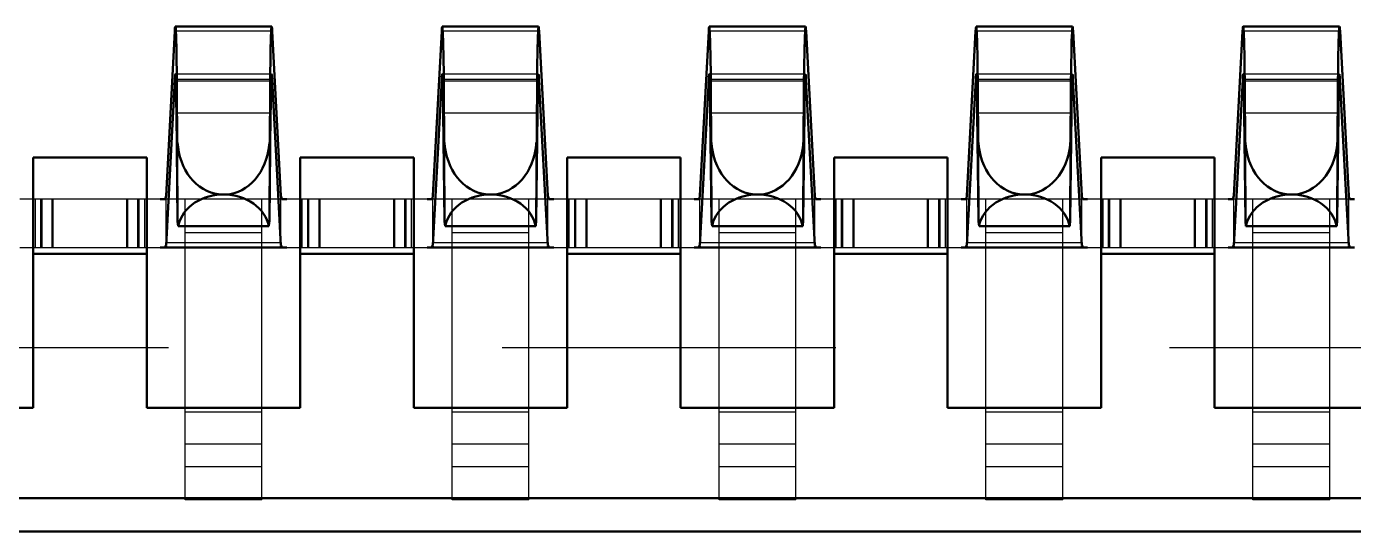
# Model space of a CAD drawing. Header units: millimetres. Extents: x -27 to 31.5, y -2.8 to 12.3.
# Drawn here: x -16.19 to -12.214, y -2.8 to -1.288 of the extents above; entities that cross this region are included whole.
import ezdxf

# ---------------------------------------------------------------- set-up
doc = ezdxf.new("R2010")
doc.units = ezdxf.units.MM
doc.linetypes.add('Dashed', pattern=[2, 1, -1])
for name, color, linetype, lineweight in [('AM_0', 7, 'Continuous', 50), ('AM_4', 3, 'Continuous', 25), ('AM_9', 6, 'Dashed', 25)]:
    doc.layers.add(name, color=color, linetype=linetype, lineweight=lineweight)

# ---------------------------------------------------------------- blocks, each defined once
blk = doc.blocks.new('1_ERF8_C_211_05_0_060PN_0_in_ERF8_060_05_0_L_DV_TR_4')
at = {"layer": 'AM_0'}
for p, q in [((-15.7722, -1.7948), (-15.746, -1.302)), ((-15.4556, -1.288), (-15.7444, -1.288)), ((-15.454, -1.302), (-15.4278, -1.7948)), ((-14.9722, -1.7948), (-14.946, -1.302)), ((-14.6556, -1.288), (-14.9444, -1.288)), ((-14.654, -1.302), (-14.6278, -1.7948)), ((-14.1722, -1.7948), (-14.146, -1.302)), ((-13.8556, -1.288), (-14.1444, -1.288)), ((-13.854, -1.302), (-13.8278, -1.7948)), ((-13.3722, -1.7948), (-13.346, -1.302)), ((-13.0556, -1.288), (-13.3444, -1.288)), ((-13.054, -1.302), (-13.0278, -1.7948)), ((-12.5722, -1.7948), (-12.546, -1.302)), ((-12.2556, -1.288), (-12.5444, -1.288)), ((-12.254, -1.302), (-12.2278, -1.7948)), ((-15.7455, -1.447), (-15.7722, -1.9438)), ((-15.7429, -1.447), (-15.7455, -1.447)), ((-15.7375, -1.8698), (-15.7396, -1.4519)), ((-15.4625, -1.8698), (-15.4604, -1.4519)), ((-15.4545, -1.447), (-15.4571, -1.447)), ((-15.4278, -1.9438), (-15.4545, -1.447)), ((-14.9455, -1.447), (-14.9722, -1.9438)), ((-14.9429, -1.447), (-14.9455, -1.447)), ((-14.9375, -1.8698), (-14.9396, -1.4519)), ((-14.6625, -1.8698), (-14.6604, -1.4519)), ((-14.6545, -1.447), (-14.6571, -1.447)), ((-14.6278, -1.9438), (-14.6545, -1.447)), ((-14.1455, -1.447), (-14.1722, -1.9438)), ((-14.1429, -1.447), (-14.1455, -1.447)), ((-14.1375, -1.8698), (-14.1396, -1.4519)), ((-13.8625, -1.8698), (-13.8604, -1.4519)), ((-13.8545, -1.447), (-13.8571, -1.447)), ((-13.8278, -1.9438), (-13.8545, -1.447)), ((-13.3455, -1.447), (-13.3722, -1.9438)), ((-13.3429, -1.447), (-13.3455, -1.447)), ((-13.3375, -1.8698), (-13.3396, -1.4519)), ((-13.0625, -1.8698), (-13.0604, -1.4519)), ((-13.0545, -1.447), (-13.0571, -1.447)), ((-13.0278, -1.9438), (-13.0545, -1.447)), ((-12.5455, -1.447), (-12.5722, -1.9438)), ((-12.5429, -1.447), (-12.5455, -1.447)), ((-12.5375, -1.8698), (-12.5396, -1.4519)), ((-12.2625, -1.8698), (-12.2604, -1.4519)), ((-12.2545, -1.447), (-12.2571, -1.447)), ((-12.2278, -1.9438), (-12.2545, -1.447)), ((-15.7375, -1.8698), (-15.7412, -1.547)), ((-15.4588, -1.547), (-15.4625, -1.8698)), ((-14.9375, -1.8698), (-14.9412, -1.547)), ((-14.6588, -1.547), (-14.6625, -1.8698)), ((-14.1375, -1.8698), (-14.1412, -1.547)), ((-13.8588, -1.547), (-13.8625, -1.8698)), ((-13.3375, -1.8698), (-13.3412, -1.547)), ((-13.0588, -1.547), (-13.0625, -1.8698)), ((-12.5375, -1.8698), (-12.5412, -1.547)), ((-12.2588, -1.547), (-12.2625, -1.8698)), ((-15.7751, -1.805), (-15.7896, -1.805)), ((-15.5919, -1.791), (-15.6081, -1.791)), ((-15.4104, -1.805), (-15.4249, -1.805)), ((-14.9751, -1.805), (-14.9896, -1.805)), ((-14.7919, -1.791), (-14.8081, -1.791)), ((-14.6104, -1.805), (-14.6249, -1.805)), ((-14.1751, -1.805), (-14.1896, -1.805)), ((-13.9919, -1.791), (-14.0081, -1.791)), ((-13.8104, -1.805), (-13.8249, -1.805)), ((-13.3751, -1.805), (-13.3896, -1.805)), ((-13.1919, -1.791), (-13.2081, -1.791)), ((-13.0104, -1.805), (-13.0249, -1.805)), ((-12.5751, -1.805), (-12.5896, -1.805)), ((-12.3919, -1.791), (-12.4081, -1.791)), ((-12.2104, -1.805), (-12.2249, -1.805)), ((-15.4641, -1.886), (-15.7359, -1.886)), ((-14.6641, -1.886), (-14.9359, -1.886)), ((-13.8641, -1.886), (-14.1359, -1.886)), ((-13.0641, -1.886), (-13.3359, -1.886)), ((-12.2641, -1.886), (-12.5359, -1.886)), ((-15.7896, -1.95), (-15.4104, -1.95)), ((-15.7828, -1.95), (-15.7817, -1.95)), ((-15.4183, -1.95), (-15.4172, -1.95)), ((-14.9896, -1.95), (-14.6104, -1.95)), ((-14.9828, -1.95), (-14.9817, -1.95)), ((-14.6183, -1.95), (-14.6172, -1.95)), ((-14.1896, -1.95), (-13.8104, -1.95)), ((-14.1828, -1.95), (-14.1817, -1.95)), ((-13.8183, -1.95), (-13.8172, -1.95)), ((-13.3896, -1.95), (-13.0104, -1.95)), ((-13.3828, -1.95), (-13.3817, -1.95)), ((-13.0183, -1.95), (-13.0172, -1.95)), ((-12.5896, -1.95), (-12.2104, -1.95)), ((-12.5828, -1.95), (-12.5817, -1.95)), ((-12.2183, -1.95), (-12.2172, -1.95))]:
    blk.add_line(p, q, dxfattribs=at)
for points in [[(-15.746, -1.302), (-15.7455, -1.294), (-15.7449, -1.2893), (-15.7444, -1.288)], [(-15.7444, -1.288), (-15.7439, -1.2897), (-15.7433, -1.2948), (-15.7428, -1.3032), (-15.7423, -1.315), (-15.7418, -1.33), (-15.7413, -1.3481), (-15.7408, -1.3692), (-15.7404, -1.393), (-15.74, -1.4195), (-15.7396, -1.4484), (-15.7396, -1.4519)], [(-15.4604, -1.4519), (-15.46, -1.4227), (-15.4596, -1.396), (-15.4592, -1.3718), (-15.4588, -1.3504), (-15.4583, -1.3319), (-15.4578, -1.3166), (-15.4572, -1.3044), (-15.4567, -1.2956), (-15.4562, -1.2901), (-15.4556, -1.288), (-15.4556, -1.288)], [(-15.4556, -1.288), (-15.455, -1.2896), (-15.4545, -1.2946), (-15.454, -1.302)], [(-14.946, -1.302), (-14.9455, -1.294), (-14.9449, -1.2893), (-14.9444, -1.288)], [(-14.9444, -1.288), (-14.9439, -1.2897), (-14.9433, -1.2948), (-14.9428, -1.3032), (-14.9423, -1.315), (-14.9418, -1.33), (-14.9413, -1.3481), (-14.9408, -1.3692), (-14.9404, -1.393), (-14.94, -1.4195), (-14.9396, -1.4484), (-14.9396, -1.4519)], [(-14.6604, -1.4519), (-14.66, -1.4227), (-14.6596, -1.396), (-14.6592, -1.3718), (-14.6588, -1.3504), (-14.6583, -1.3319), (-14.6578, -1.3166), (-14.6572, -1.3044), (-14.6567, -1.2956), (-14.6562, -1.2901), (-14.6556, -1.288), (-14.6556, -1.288)], [(-14.6556, -1.288), (-14.655, -1.2896), (-14.6545, -1.2946), (-14.654, -1.302)], [(-14.146, -1.302), (-14.1455, -1.294), (-14.1449, -1.2893), (-14.1444, -1.288)], [(-14.1444, -1.288), (-14.1439, -1.2897), (-14.1433, -1.2948), (-14.1428, -1.3032), (-14.1423, -1.315), (-14.1418, -1.33), (-14.1413, -1.3481), (-14.1408, -1.3692), (-14.1404, -1.393), (-14.14, -1.4195), (-14.1396, -1.4484), (-14.1396, -1.4519)], [(-13.8604, -1.4519), (-13.86, -1.4227), (-13.8596, -1.396), (-13.8592, -1.3718), (-13.8588, -1.3504), (-13.8583, -1.3319), (-13.8578, -1.3166), (-13.8572, -1.3044), (-13.8567, -1.2956), (-13.8562, -1.2901), (-13.8556, -1.288), (-13.8556, -1.288)], [(-13.8556, -1.288), (-13.855, -1.2896), (-13.8545, -1.2946), (-13.854, -1.302)], [(-13.346, -1.302), (-13.3455, -1.294), (-13.3449, -1.2893), (-13.3444, -1.288)], [(-13.3444, -1.288), (-13.3439, -1.2897), (-13.3433, -1.2948), (-13.3428, -1.3032), (-13.3423, -1.315), (-13.3418, -1.33), (-13.3413, -1.3481), (-13.3408, -1.3692), (-13.3404, -1.393), (-13.34, -1.4195), (-13.3396, -1.4484), (-13.3396, -1.4519)], [(-13.0604, -1.4519), (-13.06, -1.4227), (-13.0596, -1.396), (-13.0592, -1.3718), (-13.0588, -1.3504), (-13.0583, -1.3319), (-13.0578, -1.3166), (-13.0572, -1.3044), (-13.0567, -1.2956), (-13.0562, -1.2901), (-13.0556, -1.288), (-13.0556, -1.288)], [(-13.0556, -1.288), (-13.055, -1.2896), (-13.0545, -1.2946), (-13.054, -1.302)], [(-12.546, -1.302), (-12.5455, -1.294), (-12.5449, -1.2893), (-12.5444, -1.288)], [(-12.5444, -1.288), (-12.5439, -1.2897), (-12.5433, -1.2948), (-12.5428, -1.3032), (-12.5423, -1.315), (-12.5418, -1.33), (-12.5413, -1.3481), (-12.5408, -1.3692), (-12.5404, -1.393), (-12.54, -1.4195), (-12.5396, -1.4484), (-12.5396, -1.4519)], [(-12.2604, -1.4519), (-12.26, -1.4227), (-12.2596, -1.396), (-12.2592, -1.3718), (-12.2588, -1.3504), (-12.2583, -1.3319), (-12.2578, -1.3166), (-12.2572, -1.3044), (-12.2567, -1.2956), (-12.2562, -1.2901), (-12.2556, -1.288), (-12.2556, -1.288)], [(-12.2556, -1.288), (-12.255, -1.2896), (-12.2545, -1.2946), (-12.254, -1.302)], [(-15.7455, -1.447), (-15.7452, -1.44), (-15.7449, -1.4348), (-15.7446, -1.4316), (-15.7443, -1.4302), (-15.7442, -1.4302)], [(-15.7442, -1.4302), (-15.7439, -1.4312), (-15.7436, -1.4341), (-15.7433, -1.4389), (-15.743, -1.4457), (-15.7427, -1.4542), (-15.7424, -1.4645), (-15.7422, -1.4765), (-15.7419, -1.4901), (-15.7417, -1.5052), (-15.7415, -1.5217), (-15.7413, -1.5394), (-15.7412, -1.547)], [(-15.4588, -1.547), (-15.4586, -1.5288), (-15.4584, -1.5118), (-15.4582, -1.4961), (-15.4579, -1.4819), (-15.4577, -1.4693), (-15.4574, -1.4582), (-15.4571, -1.449), (-15.4568, -1.4415), (-15.4565, -1.4359), (-15.4562, -1.4322), (-15.4559, -1.4304), (-15.4558, -1.4302)], [(-15.4558, -1.4302), (-15.4555, -1.4312), (-15.4552, -1.4341), (-15.4549, -1.4389), (-15.4546, -1.4457), (-15.4545, -1.447)], [(-14.9455, -1.447), (-14.9452, -1.44), (-14.9449, -1.4348), (-14.9446, -1.4316), (-14.9443, -1.4302), (-14.9442, -1.4302)], [(-14.9442, -1.4302), (-14.9439, -1.4312), (-14.9436, -1.4341), (-14.9433, -1.4389), (-14.943, -1.4457), (-14.9427, -1.4542), (-14.9424, -1.4645), (-14.9422, -1.4765), (-14.9419, -1.4901), (-14.9417, -1.5052), (-14.9415, -1.5217), (-14.9413, -1.5394), (-14.9412, -1.547)], [(-14.6588, -1.547), (-14.6586, -1.5288), (-14.6584, -1.5118), (-14.6582, -1.4961), (-14.6579, -1.4819), (-14.6577, -1.4693), (-14.6574, -1.4582), (-14.6571, -1.449), (-14.6568, -1.4415), (-14.6565, -1.4359), (-14.6562, -1.4322), (-14.6559, -1.4304), (-14.6558, -1.4302)], [(-14.6558, -1.4302), (-14.6555, -1.4312), (-14.6552, -1.4341), (-14.6549, -1.4389), (-14.6546, -1.4457), (-14.6545, -1.447)], [(-14.1455, -1.447), (-14.1452, -1.44), (-14.1449, -1.4348), (-14.1446, -1.4316), (-14.1443, -1.4302), (-14.1442, -1.4302)], [(-14.1442, -1.4302), (-14.1439, -1.4312), (-14.1436, -1.4341), (-14.1433, -1.4389), (-14.143, -1.4457), (-14.1427, -1.4542), (-14.1424, -1.4645), (-14.1422, -1.4765), (-14.1419, -1.4901), (-14.1417, -1.5052), (-14.1415, -1.5217), (-14.1413, -1.5394), (-14.1412, -1.547)], [(-13.8588, -1.547), (-13.8586, -1.5288), (-13.8584, -1.5118), (-13.8582, -1.4961), (-13.8579, -1.4819), (-13.8577, -1.4693), (-13.8574, -1.4582), (-13.8571, -1.449), (-13.8568, -1.4415), (-13.8565, -1.4359), (-13.8562, -1.4322), (-13.8559, -1.4304), (-13.8558, -1.4302)], [(-13.8558, -1.4302), (-13.8555, -1.4312), (-13.8552, -1.4341), (-13.8549, -1.4389), (-13.8546, -1.4457), (-13.8545, -1.447)], [(-13.3455, -1.447), (-13.3452, -1.44), (-13.3449, -1.4348), (-13.3446, -1.4316), (-13.3443, -1.4302), (-13.3442, -1.4302)], [(-13.3442, -1.4302), (-13.3439, -1.4312), (-13.3436, -1.4341), (-13.3433, -1.4389), (-13.343, -1.4457), (-13.3427, -1.4542), (-13.3424, -1.4645), (-13.3422, -1.4765), (-13.3419, -1.4901), (-13.3417, -1.5052), (-13.3415, -1.5217), (-13.3413, -1.5394), (-13.3412, -1.547)], [(-13.0588, -1.547), (-13.0586, -1.5288), (-13.0584, -1.5118), (-13.0582, -1.4961), (-13.0579, -1.4819), (-13.0577, -1.4693), (-13.0574, -1.4582), (-13.0571, -1.449), (-13.0568, -1.4415), (-13.0565, -1.4359), (-13.0562, -1.4322), (-13.0559, -1.4304), (-13.0558, -1.4302)], [(-13.0558, -1.4302), (-13.0555, -1.4312), (-13.0552, -1.4341), (-13.0549, -1.4389), (-13.0546, -1.4457), (-13.0545, -1.447)], [(-12.5455, -1.447), (-12.5452, -1.44), (-12.5449, -1.4348), (-12.5446, -1.4316), (-12.5443, -1.4302), (-12.5442, -1.4302)], [(-12.5442, -1.4302), (-12.5439, -1.4312), (-12.5436, -1.4341), (-12.5433, -1.4389), (-12.543, -1.4457), (-12.5427, -1.4542), (-12.5424, -1.4645), (-12.5422, -1.4765), (-12.5419, -1.4901), (-12.5417, -1.5052), (-12.5415, -1.5217), (-12.5413, -1.5394), (-12.5412, -1.547)], [(-12.2588, -1.547), (-12.2586, -1.5288), (-12.2584, -1.5118), (-12.2582, -1.4961), (-12.2579, -1.4819), (-12.2577, -1.4693), (-12.2574, -1.4582), (-12.2571, -1.449), (-12.2568, -1.4415), (-12.2565, -1.4359), (-12.2562, -1.4322), (-12.2559, -1.4304), (-12.2558, -1.4302)], [(-12.2558, -1.4302), (-12.2555, -1.4312), (-12.2552, -1.4341), (-12.2549, -1.4389), (-12.2546, -1.4457), (-12.2545, -1.447)], [(-15.7375, -1.6351), (-15.7362, -1.6496), (-15.7338, -1.6639), (-15.7304, -1.6779), (-15.7261, -1.6915), (-15.7207, -1.7046), (-15.7145, -1.7171), (-15.7074, -1.7288), (-15.6994, -1.7398), (-15.6908, -1.7499), (-15.6814, -1.759), (-15.6714, -1.7671), (-15.6608, -1.7741), (-15.6498, -1.78), (-15.6384, -1.7847), (-15.6267, -1.7881), (-15.6149, -1.7903), (-15.6081, -1.791)], [(-15.5919, -1.791), (-15.5799, -1.7895), (-15.5681, -1.7867), (-15.5565, -1.7828), (-15.5453, -1.7775), (-15.5345, -1.7712), (-15.5242, -1.7637), (-15.5144, -1.7551), (-15.5053, -1.7456), (-15.497, -1.7351), (-15.4894, -1.7238), (-15.4826, -1.7117), (-15.4768, -1.6989), (-15.4719, -1.6856), (-15.4679, -1.6718), (-15.465, -1.6576), (-15.4631, -1.6432), (-15.4625, -1.6351)], [(-14.9375, -1.6351), (-14.9362, -1.6496), (-14.9338, -1.6639), (-14.9304, -1.6779), (-14.9261, -1.6915), (-14.9207, -1.7046), (-14.9145, -1.7171), (-14.9074, -1.7288), (-14.8994, -1.7398), (-14.8908, -1.7499), (-14.8814, -1.759), (-14.8714, -1.7671), (-14.8608, -1.7741), (-14.8498, -1.78), (-14.8384, -1.7847), (-14.8267, -1.7881), (-14.8149, -1.7903), (-14.8081, -1.791)], [(-14.7919, -1.791), (-14.7799, -1.7895), (-14.7681, -1.7867), (-14.7565, -1.7828), (-14.7453, -1.7775), (-14.7345, -1.7712), (-14.7242, -1.7637), (-14.7144, -1.7551), (-14.7053, -1.7456), (-14.697, -1.7351), (-14.6894, -1.7238), (-14.6826, -1.7117), (-14.6768, -1.6989), (-14.6719, -1.6856), (-14.6679, -1.6718), (-14.665, -1.6576), (-14.6631, -1.6432), (-14.6625, -1.6351)], [(-14.1375, -1.6351), (-14.1362, -1.6496), (-14.1338, -1.6639), (-14.1304, -1.6779), (-14.1261, -1.6915), (-14.1207, -1.7046), (-14.1145, -1.7171), (-14.1074, -1.7288), (-14.0994, -1.7398), (-14.0908, -1.7499), (-14.0814, -1.759), (-14.0714, -1.7671), (-14.0608, -1.7741), (-14.0498, -1.78), (-14.0384, -1.7847), (-14.0267, -1.7881), (-14.0149, -1.7903), (-14.0081, -1.791)], [(-13.9919, -1.791), (-13.9799, -1.7895), (-13.9681, -1.7867), (-13.9565, -1.7828), (-13.9453, -1.7775), (-13.9345, -1.7712), (-13.9242, -1.7637), (-13.9144, -1.7551), (-13.9053, -1.7456), (-13.897, -1.7351), (-13.8894, -1.7238), (-13.8826, -1.7117), (-13.8768, -1.6989), (-13.8719, -1.6856), (-13.8679, -1.6718), (-13.865, -1.6576), (-13.8631, -1.6432), (-13.8625, -1.6351)], [(-13.3375, -1.6351), (-13.3362, -1.6496), (-13.3338, -1.6639), (-13.3304, -1.6779), (-13.3261, -1.6915), (-13.3207, -1.7046), (-13.3145, -1.7171), (-13.3074, -1.7288), (-13.2994, -1.7398), (-13.2908, -1.7499), (-13.2814, -1.759), (-13.2714, -1.7671), (-13.2608, -1.7741), (-13.2498, -1.78), (-13.2384, -1.7847), (-13.2267, -1.7881), (-13.2149, -1.7903), (-13.2081, -1.791)], [(-13.1919, -1.791), (-13.1799, -1.7895), (-13.1681, -1.7867), (-13.1565, -1.7828), (-13.1453, -1.7775), (-13.1345, -1.7712), (-13.1242, -1.7637), (-13.1144, -1.7551), (-13.1053, -1.7456), (-13.097, -1.7351), (-13.0894, -1.7238), (-13.0826, -1.7117), (-13.0768, -1.6989), (-13.0719, -1.6856), (-13.0679, -1.6718), (-13.065, -1.6576), (-13.0631, -1.6432), (-13.0625, -1.6351)], [(-12.5375, -1.6351), (-12.5362, -1.6496), (-12.5338, -1.6639), (-12.5304, -1.6779), (-12.5261, -1.6915), (-12.5207, -1.7046), (-12.5145, -1.7171), (-12.5074, -1.7288), (-12.4994, -1.7398), (-12.4908, -1.7499), (-12.4814, -1.759), (-12.4714, -1.7671), (-12.4608, -1.7741), (-12.4498, -1.78), (-12.4384, -1.7847), (-12.4267, -1.7881), (-12.4149, -1.7903), (-12.4081, -1.791)], [(-12.3919, -1.791), (-12.3799, -1.7895), (-12.3681, -1.7867), (-12.3565, -1.7828), (-12.3453, -1.7775), (-12.3345, -1.7712), (-12.3242, -1.7637), (-12.3144, -1.7551), (-12.3053, -1.7456), (-12.297, -1.7351), (-12.2894, -1.7238), (-12.2826, -1.7117), (-12.2768, -1.6989), (-12.2719, -1.6856), (-12.2679, -1.6718), (-12.265, -1.6576), (-12.2631, -1.6432), (-12.2625, -1.6351)], [(-15.7722, -1.7948), (-15.7738, -1.802), (-15.7751, -1.805)], [(-15.6081, -1.791), (-15.6201, -1.792), (-15.6319, -1.7939), (-15.6435, -1.7966), (-15.6547, -1.8002), (-15.6655, -1.8045), (-15.6758, -1.8096), (-15.6856, -1.8154), (-15.6947, -1.8219), (-15.703, -1.829), (-15.7106, -1.8367), (-15.7174, -1.845), (-15.7232, -1.8536), (-15.7281, -1.8627), (-15.7321, -1.8721), (-15.735, -1.8817), (-15.7359, -1.886)], [(-15.4641, -1.886), (-15.4665, -1.8763), (-15.47, -1.8668), (-15.4745, -1.8576), (-15.48, -1.8487), (-15.4863, -1.8403), (-15.4936, -1.8323), (-15.5016, -1.825), (-15.5104, -1.8182), (-15.5198, -1.812), (-15.5299, -1.8066), (-15.5405, -1.802), (-15.5516, -1.7981), (-15.563, -1.795), (-15.5747, -1.7927), (-15.5866, -1.7913), (-15.5919, -1.791)], [(-15.4249, -1.805), (-15.4274, -1.7978), (-15.4278, -1.7948)], [(-14.9722, -1.7948), (-14.9738, -1.802), (-14.9751, -1.805)], [(-14.8081, -1.791), (-14.8201, -1.792), (-14.8319, -1.7939), (-14.8435, -1.7966), (-14.8547, -1.8002), (-14.8655, -1.8045), (-14.8758, -1.8096), (-14.8856, -1.8154), (-14.8947, -1.8219), (-14.903, -1.829), (-14.9106, -1.8367), (-14.9174, -1.845), (-14.9232, -1.8536), (-14.9281, -1.8627), (-14.9321, -1.8721), (-14.935, -1.8817), (-14.9359, -1.886)], [(-14.6641, -1.886), (-14.6665, -1.8763), (-14.67, -1.8668), (-14.6745, -1.8576), (-14.68, -1.8487), (-14.6863, -1.8403), (-14.6936, -1.8323), (-14.7016, -1.825), (-14.7104, -1.8182), (-14.7198, -1.812), (-14.7299, -1.8066), (-14.7405, -1.802), (-14.7516, -1.7981), (-14.763, -1.795), (-14.7747, -1.7927), (-14.7866, -1.7913), (-14.7919, -1.791)], [(-14.6249, -1.805), (-14.6274, -1.7978), (-14.6278, -1.7948)], [(-14.1722, -1.7948), (-14.1738, -1.802), (-14.1751, -1.805)], [(-14.0081, -1.791), (-14.0201, -1.792), (-14.0319, -1.7939), (-14.0435, -1.7966), (-14.0547, -1.8002), (-14.0655, -1.8045), (-14.0758, -1.8096), (-14.0856, -1.8154), (-14.0947, -1.8219), (-14.103, -1.829), (-14.1106, -1.8367), (-14.1174, -1.845), (-14.1232, -1.8536), (-14.1281, -1.8627), (-14.1321, -1.8721), (-14.135, -1.8817), (-14.1359, -1.886)], [(-13.8641, -1.886), (-13.8665, -1.8763), (-13.87, -1.8668), (-13.8745, -1.8576), (-13.88, -1.8487), (-13.8863, -1.8403), (-13.8936, -1.8323), (-13.9016, -1.825), (-13.9104, -1.8182), (-13.9198, -1.812), (-13.9299, -1.8066), (-13.9405, -1.802), (-13.9516, -1.7981), (-13.963, -1.795), (-13.9747, -1.7927), (-13.9866, -1.7913), (-13.9919, -1.791)], [(-13.8249, -1.805), (-13.8274, -1.7978), (-13.8278, -1.7948)], [(-13.3722, -1.7948), (-13.3738, -1.802), (-13.3751, -1.805)], [(-13.2081, -1.791), (-13.2201, -1.792), (-13.2319, -1.7939), (-13.2435, -1.7966), (-13.2547, -1.8002), (-13.2655, -1.8045), (-13.2758, -1.8096), (-13.2856, -1.8154), (-13.2947, -1.8219), (-13.303, -1.829), (-13.3106, -1.8367), (-13.3174, -1.845), (-13.3232, -1.8536), (-13.3281, -1.8627), (-13.3321, -1.8721), (-13.335, -1.8817), (-13.3359, -1.886)], [(-13.0641, -1.886), (-13.0665, -1.8763), (-13.07, -1.8668), (-13.0745, -1.8576), (-13.08, -1.8487), (-13.0863, -1.8403), (-13.0936, -1.8323), (-13.1016, -1.825), (-13.1104, -1.8182), (-13.1198, -1.812), (-13.1299, -1.8066), (-13.1405, -1.802), (-13.1516, -1.7981), (-13.163, -1.795), (-13.1747, -1.7927), (-13.1866, -1.7913), (-13.1919, -1.791)], [(-13.0249, -1.805), (-13.0274, -1.7978), (-13.0278, -1.7948)], [(-12.5722, -1.7948), (-12.5738, -1.802), (-12.5751, -1.805)], [(-12.4081, -1.791), (-12.4201, -1.792), (-12.4319, -1.7939), (-12.4435, -1.7966), (-12.4547, -1.8002), (-12.4655, -1.8045), (-12.4758, -1.8096), (-12.4856, -1.8154), (-12.4947, -1.8219), (-12.503, -1.829), (-12.5106, -1.8367), (-12.5174, -1.845), (-12.5232, -1.8536), (-12.5281, -1.8627), (-12.5321, -1.8721), (-12.535, -1.8817), (-12.5359, -1.886)], [(-12.2641, -1.886), (-12.2665, -1.8763), (-12.27, -1.8668), (-12.2745, -1.8576), (-12.28, -1.8487), (-12.2863, -1.8403), (-12.2936, -1.8323), (-12.3016, -1.825), (-12.3104, -1.8182), (-12.3198, -1.812), (-12.3299, -1.8066), (-12.3405, -1.802), (-12.3516, -1.7981), (-12.363, -1.795), (-12.3747, -1.7927), (-12.3866, -1.7913), (-12.3919, -1.791)], [(-12.2249, -1.805), (-12.2274, -1.7978), (-12.2278, -1.7948)], [(-15.7359, -1.886), (-15.7374, -1.8716), (-15.7375, -1.8698)], [(-15.4625, -1.8698), (-15.4638, -1.8842), (-15.4641, -1.886)], [(-14.9359, -1.886), (-14.9374, -1.8716), (-14.9375, -1.8698)], [(-14.6625, -1.8698), (-14.6638, -1.8842), (-14.6641, -1.886)], [(-14.1359, -1.886), (-14.1374, -1.8716), (-14.1375, -1.8698)], [(-13.8625, -1.8698), (-13.8638, -1.8842), (-13.8641, -1.886)], [(-13.3359, -1.886), (-13.3374, -1.8716), (-13.3375, -1.8698)], [(-13.0625, -1.8698), (-13.0638, -1.8842), (-13.0641, -1.886)], [(-12.5359, -1.886), (-12.5374, -1.8716), (-12.5375, -1.8698)], [(-12.2625, -1.8698), (-12.2638, -1.8842), (-12.2641, -1.886)], [(-15.7817, -1.95), (-15.7752, -1.9487), (-15.7722, -1.9438)], [(-15.4278, -1.9438), (-15.425, -1.9486), (-15.4183, -1.95)], [(-14.9817, -1.95), (-14.9752, -1.9487), (-14.9722, -1.9438)], [(-14.6278, -1.9438), (-14.625, -1.9486), (-14.6183, -1.95)], [(-14.1817, -1.95), (-14.1752, -1.9487), (-14.1722, -1.9438)], [(-13.8278, -1.9438), (-13.825, -1.9486), (-13.8183, -1.95)], [(-13.3817, -1.95), (-13.3752, -1.9487), (-13.3722, -1.9438)], [(-13.0278, -1.9438), (-13.025, -1.9486), (-13.0183, -1.95)], [(-12.5817, -1.95), (-12.5752, -1.9487), (-12.5722, -1.9438)], [(-12.2278, -1.9438), (-12.225, -1.9486), (-12.2183, -1.95)]]:
    blk.add_lwpolyline(points, dxfattribs=at)
at = {"layer": 'AM_4'}
for p, q in [((-15.4604, -1.4519), (-15.7396, -1.4519)), ((-14.6604, -1.4519), (-14.9396, -1.4519)), ((-13.8604, -1.4519), (-14.1396, -1.4519)), ((-13.0604, -1.4519), (-13.3396, -1.4519)), ((-12.2604, -1.4519), (-12.5396, -1.4519)), ((-15.7722, -1.9438), (-15.7722, -1.7948)), ((-15.4278, -1.9438), (-15.4278, -1.7948)), ((-14.9722, -1.9438), (-14.9722, -1.7948)), ((-14.6278, -1.9438), (-14.6278, -1.7948)), ((-14.1722, -1.9438), (-14.1722, -1.7948)), ((-13.8278, -1.9438), (-13.8278, -1.7948)), ((-13.3722, -1.9438), (-13.3722, -1.7948)), ((-13.0278, -1.9438), (-13.0278, -1.7948)), ((-12.5722, -1.9438), (-12.5722, -1.7948)), ((-12.2278, -1.9438), (-12.2278, -1.7948)), ((-15.4283, -1.936), (-15.7717, -1.936)), ((-14.6283, -1.936), (-14.9717, -1.936)), ((-13.8283, -1.936), (-14.1717, -1.936)), ((-13.0283, -1.936), (-13.3717, -1.936)), ((-12.2283, -1.936), (-12.5717, -1.936))]:
    blk.add_line(p, q, dxfattribs=at)
at = {"layer": 'AM_9'}
for p, q in [((-15.454, -1.302), (-15.746, -1.302)), ((-14.654, -1.302), (-14.946, -1.302)), ((-13.854, -1.302), (-14.146, -1.302)), ((-13.054, -1.302), (-13.346, -1.302)), ((-12.254, -1.302), (-12.546, -1.302)), ((-15.4558, -1.4302), (-15.7442, -1.4302)), ((-14.6558, -1.4302), (-14.9442, -1.4302)), ((-13.8558, -1.4302), (-14.1442, -1.4302)), ((-13.0558, -1.4302), (-13.3442, -1.4302)), ((-12.2558, -1.4302), (-12.5442, -1.4302)), ((-15.4571, -1.447), (-15.7429, -1.447)), ((-14.6571, -1.447), (-14.9429, -1.447)), ((-13.8571, -1.447), (-14.1429, -1.447)), ((-13.0571, -1.447), (-13.3429, -1.447)), ((-12.2571, -1.447), (-12.5429, -1.447)), ((-15.4588, -1.547), (-15.7412, -1.547)), ((-14.6588, -1.547), (-14.9412, -1.547)), ((-13.8588, -1.547), (-14.1412, -1.547)), ((-13.0588, -1.547), (-13.3412, -1.547)), ((-12.2588, -1.547), (-12.5412, -1.547)), ((-15.7896, -1.805), (-16.2104, -1.805)), ((-16.1638, -1.95), (-16.1638, -1.805)), ((-16.1476, -1.95), (-16.1476, -1.805)), ((-16.1438, -1.95), (-16.1438, -1.805)), ((-16.113, -1.95), (-16.113, -1.805)), ((-16.11, -1.95), (-16.11, -1.805)), ((-15.89, -1.95), (-15.89, -1.805)), ((-15.887, -1.95), (-15.887, -1.805)), ((-15.8562, -1.95), (-15.8562, -1.805)), ((-15.8524, -1.95), (-15.8524, -1.805)), ((-15.8362, -1.95), (-15.8362, -1.805)), ((-15.4249, -1.805), (-15.7751, -1.805)), ((-15.715, -2.705), (-15.715, -1.805)), ((-15.485, -2.705), (-15.485, -1.805)), ((-14.9896, -1.805), (-15.4104, -1.805)), ((-15.3638, -1.95), (-15.3638, -1.805)), ((-15.3476, -1.95), (-15.3476, -1.805)), ((-15.3438, -1.95), (-15.3438, -1.805)), ((-15.313, -1.95), (-15.313, -1.805)), ((-15.31, -1.95), (-15.31, -1.805)), ((-15.09, -1.95), (-15.09, -1.805)), ((-15.087, -1.95), (-15.087, -1.805)), ((-15.0562, -1.95), (-15.0562, -1.805)), ((-15.0524, -1.95), (-15.0524, -1.805)), ((-15.0362, -1.95), (-15.0362, -1.805)), ((-14.6249, -1.805), (-14.9751, -1.805)), ((-14.915, -2.705), (-14.915, -1.805)), ((-14.685, -2.705), (-14.685, -1.805)), ((-14.1896, -1.805), (-14.6104, -1.805)), ((-14.5638, -1.95), (-14.5638, -1.805)), ((-14.5476, -1.95), (-14.5476, -1.805)), ((-14.5438, -1.95), (-14.5438, -1.805)), ((-14.513, -1.95), (-14.513, -1.805)), ((-14.51, -1.95), (-14.51, -1.805)), ((-14.29, -1.95), (-14.29, -1.805)), ((-14.287, -1.95), (-14.287, -1.805)), ((-14.2562, -1.95), (-14.2562, -1.805)), ((-14.2524, -1.95), (-14.2524, -1.805)), ((-14.2362, -1.95), (-14.2362, -1.805)), ((-13.8249, -1.805), (-14.1751, -1.805)), ((-14.115, -2.705), (-14.115, -1.805)), ((-13.885, -2.705), (-13.885, -1.805)), ((-13.3896, -1.805), (-13.8104, -1.805)), ((-13.7638, -1.95), (-13.7638, -1.805)), ((-13.7476, -1.95), (-13.7476, -1.805)), ((-13.7438, -1.95), (-13.7438, -1.805)), ((-13.713, -1.95), (-13.713, -1.805)), ((-13.71, -1.95), (-13.71, -1.805)), ((-13.49, -1.95), (-13.49, -1.805)), ((-13.487, -1.95), (-13.487, -1.805)), ((-13.4562, -1.95), (-13.4562, -1.805)), ((-13.4524, -1.95), (-13.4524, -1.805)), ((-13.4362, -1.95), (-13.4362, -1.805)), ((-13.0249, -1.805), (-13.3751, -1.805)), ((-13.315, -2.705), (-13.315, -1.805)), ((-13.085, -2.705), (-13.085, -1.805)), ((-12.5896, -1.805), (-13.0104, -1.805)), ((-12.9638, -1.95), (-12.9638, -1.805)), ((-12.9476, -1.95), (-12.9476, -1.805)), ((-12.9438, -1.95), (-12.9438, -1.805)), ((-12.913, -1.95), (-12.913, -1.805)), ((-12.91, -1.95), (-12.91, -1.805)), ((-12.69, -1.95), (-12.69, -1.805)), ((-12.687, -1.95), (-12.687, -1.805)), ((-12.6562, -1.95), (-12.6562, -1.805)), ((-12.6524, -1.95), (-12.6524, -1.805)), ((-12.6362, -1.95), (-12.6362, -1.805)), ((-12.2249, -1.805), (-12.5751, -1.805)), ((-12.515, -2.705), (-12.515, -1.805)), ((-12.285, -2.705), (-12.285, -1.805)), ((-15.485, -1.906), (-15.715, -1.906)), ((-14.685, -1.906), (-14.915, -1.906)), ((-13.885, -1.906), (-14.115, -1.906)), ((-13.085, -1.906), (-13.315, -1.906)), ((-12.285, -1.906), (-12.515, -1.906)), ((-16.2104, -1.95), (-15.7896, -1.95)), ((-15.4172, -1.95), (-15.7828, -1.95)), ((-15.4104, -1.95), (-14.9896, -1.95)), ((-14.6172, -1.95), (-14.9828, -1.95)), ((-14.6104, -1.95), (-14.1896, -1.95)), ((-13.8172, -1.95), (-14.1828, -1.95)), ((-13.8104, -1.95), (-13.3896, -1.95)), ((-13.0172, -1.95), (-13.3828, -1.95)), ((-13.0104, -1.95), (-12.5896, -1.95)), ((-12.2172, -1.95), (-12.5828, -1.95)), ((-15.485, -2.4432), (-15.715, -2.4432)), ((-14.685, -2.4432), (-14.915, -2.4432)), ((-13.885, -2.4432), (-14.115, -2.4432)), ((-13.085, -2.4432), (-13.315, -2.4432)), ((-12.285, -2.4432), (-12.515, -2.4432)), ((-15.485, -2.539), (-15.715, -2.539)), ((-14.685, -2.539), (-14.915, -2.539)), ((-13.885, -2.539), (-14.115, -2.539)), ((-13.085, -2.539), (-13.315, -2.539)), ((-12.285, -2.539), (-12.515, -2.539)), ((-15.485, -2.607), (-15.715, -2.607)), ((-14.685, -2.607), (-14.915, -2.607)), ((-13.885, -2.607), (-14.115, -2.607)), ((-13.085, -2.607), (-13.315, -2.607)), ((-12.285, -2.607), (-12.515, -2.607)), ((-15.485, -2.705), (-15.715, -2.705)), ((-14.685, -2.705), (-14.915, -2.705)), ((-13.885, -2.705), (-14.115, -2.705)), ((-13.085, -2.705), (-13.315, -2.705)), ((-12.285, -2.705), (-12.515, -2.705))]:
    blk.add_line(p, q, dxfattribs=at)
blk = doc.blocks.new('2_ERF8_060_05_0_DVTR_0_in_ERF8_060_05_0_L_DV_TR_4')
at = {"layer": 'AM_0'}
for p, q in [((-16.17, -2.43), (-16.17, -1.68)), ((-16.17, -1.68), (-15.83, -1.68)), ((-15.83, -1.68), (-15.83, -2.43)), ((-15.37, -2.43), (-15.37, -1.68)), ((-15.37, -1.68), (-15.03, -1.68)), ((-15.03, -1.68), (-15.03, -2.43)), ((-14.57, -2.43), (-14.57, -1.68)), ((-14.57, -1.68), (-14.23, -1.68)), ((-14.23, -1.68), (-14.23, -2.43)), ((-13.77, -2.43), (-13.77, -1.68)), ((-13.77, -1.68), (-13.43, -1.68)), ((-13.43, -1.68), (-13.43, -2.43)), ((-12.97, -2.43), (-12.97, -1.68)), ((-12.97, -1.68), (-12.63, -1.68)), ((-12.63, -1.68), (-12.63, -2.43)), ((-15.83, -1.9687), (-16.17, -1.9687)), ((-15.03, -1.9687), (-15.37, -1.9687)), ((-14.23, -1.9687), (-14.57, -1.9687)), ((-13.43, -1.9687), (-13.77, -1.9687)), ((-12.63, -1.9687), (-12.97, -1.9687)), ((-16.63, -2.43), (-16.17, -2.43)), ((-15.83, -2.43), (-15.37, -2.43)), ((-15.03, -2.43), (-14.57, -2.43)), ((-14.23, -2.43), (-13.77, -2.43)), ((-13.43, -2.43), (-12.97, -2.43)), ((-12.63, -2.43), (-12.17, -2.43)), ((-25.55, -2.7), (27, -2.7)), ((-25.45, -2.8), (27, -2.8))]:
    blk.add_line(p, q, dxfattribs=at)
at = {"layer": 'AM_9'}
blk.add_line((24.235, -2.25), (-24.235, -2.25), dxfattribs=at)

msp = doc.modelspace()

# ---------------------------------------------------------------- block references
for name in ['2_ERF8_060_05_0_DVTR_0_in_ERF8_060_05_0_L_DV_TR_4', '1_ERF8_C_211_05_0_060PN_0_in_ERF8_060_05_0_L_DV_TR_4']:
    msp.add_blockref(name, (0, 0))

doc.saveas('drawing.dxf')
